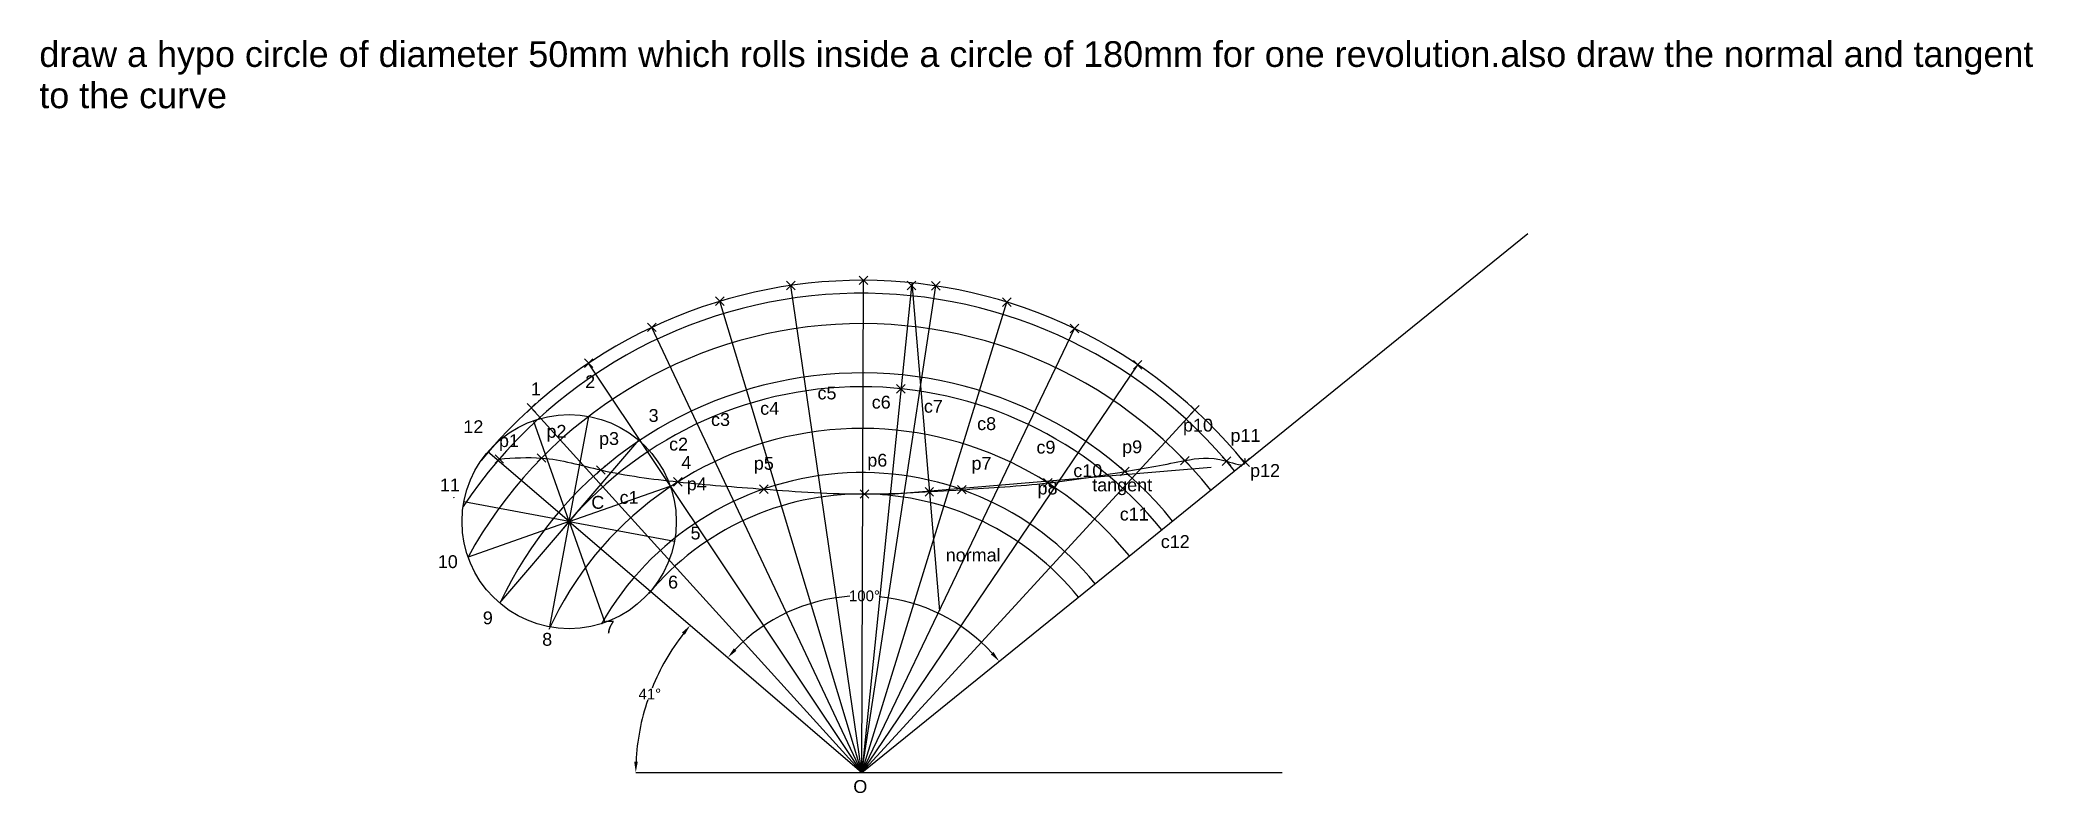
# Model space of a CAD drawing. Header units: millimetres. Extents: x 68 to 533, y 77 to 253.
import ezdxf

# ---------------------------------------------------------------- set-up
doc = ezdxf.new("R2010")
doc.units = ezdxf.units.MM
doc.header["$MEASUREMENT"] = 0
doc.header["$PDMODE"] = 3
doc.header["$PDSIZE"] = -3
doc.styles.get("Standard").update_dxf_attribs({"font": 'arial.ttf'})
doc.dimstyles.get("Standard").update_dxf_attribs({"dimtxt": 2.5, "dimasz": 2.5, "dimexe": 0.18, "dimexo": 0.0625, "dimgap": 0.09, "dimtad": 0, "dimtih": 1, "dimtoh": 1, "dimdec": 4, "dimzin": 0, "dimdsep": 46, "dimtxsty": 'Standard', "dimcen": 0.09, "dimadec": 0, "dimazin": 0, "dimtfac": 1, "dimtdec": 4, "dimtofl": 0, "dimtmove": 0, "dimatfit": 3, "dimfxl": 1, "dimtolj": 1, "dimtzin": 0, "dimarcsym": 0})

# ---------------------------------------------------------------- blocks, each defined once
blk = doc.blocks.new('*D2')
at = {"color": 0, "lineweight": -2, "transparency": 16777216}
for start, end in [(142.118, 158.1378), (161.2512, 177.2866)]:
    blk.add_arc((259.66, 81.73), 52.8, start, end, dxfattribs=at)
at = {"color": 0, "transparency": 16777216}
for points in [[(217.66, 114.41), (218.31, 113.88), (219.57, 116.08)], [(207.34, 84.22), (206.5, 84.24), (206.86, 81.73)]]:
    blk.add_solid(points, dxfattribs=at)
at = {"layer": 'Defpoints', "color": 0, "transparency": 16777216}
for p in [(191.32, 140.29), (212.64, 105.75), (206.86, 81.73), (259.66, 81.73), (357.71, 81.73)]:
    blk.add_point(p, dxfattribs=at)
at = {"color": 0, "transparency": 16777216, "insert": (210.14, 100.04), "char_height": 2.5, "attachment_point": 5}
blk.add_mtext('\\A1;41°', dxfattribs=at)
blk = doc.blocks.new('*D3')
at = {"color": 0, "lineweight": -2, "transparency": 16777216}
for start, end in [(93.9255, 135.9292), (42.4755, 84.4737)]:
    blk.add_arc((259.66, 81.73), 41.22, start, end, dxfattribs=at)
at = {"color": 0, "transparency": 16777216}
for points in [[(230.35, 110.12), (229.73, 110.68), (228.36, 108.55)], [(290.37, 109.83), (289.74, 109.29), (291.69, 107.67)]]:
    blk.add_solid(points, dxfattribs=at)
at = {"layer": 'Defpoints', "color": 0, "transparency": 16777216}
for p in [(415.09, 207.59), (191.32, 140.29), (272.07, 121.03), (259.66, 81.73), (259.66, 81.73)]:
    blk.add_point(p, dxfattribs=at)
at = {"color": 0, "transparency": 16777216, "insert": (260.23, 122.94), "char_height": 2.5, "attachment_point": 5}
blk.add_mtext('\\A1;100°', dxfattribs=at)
blk = doc.blocks.new('*U4')
blk.add_line((-9.49, 8.13), (9.49, -8.13))
blk = doc.blocks.new('*U5')
at = {"color": 0, "linetype": 'ByBlock', "lineweight": -2, "transparency": 16777216}
for p, rotation in [((187.16, 152.08), 149.9999999999999), ((193.62, 152.58), 120), ((199.45, 149.78), 89.99999999999997), ((179.03, 142.59), 209.9999999999998), ((181.83, 148.42), 180), ((203.11, 144.44), 59.99999999999997), ((203.6, 137.99), 29.99999999999998), ((179.53, 136.14), 239.9999999999999), ((183.18, 130.8), 269.9999999999998), ((189.02, 128), 299.9999999999998), ((195.47, 128.5), 329.9999999999998)]:
    blk.add_blockref('*U4', p, dxfattribs=dict(at, rotation=rotation))
blk.add_blockref('*U4', (200.81, 132.16), dxfattribs=at)

msp = doc.modelspace()

# ---------------------------------------------------------------- linework, layer by layer
for p, q in [((259.65595, 81.72585), (415.08514, 207.58993)), ((210.2999, 124.02218), (259.65595, 81.72585)), ((225.48637, 111.00792), (225.48637, 111.00792)), ((206.86057, 81.72585), (357.70586, 81.72585))]:
    msp.add_line(p, q)
at = {"color": 2, "true_color": 0xf1eb1f}
for q in [(243.05609, 195.41953), (259.98807, 196.62449), (226.48642, 191.73308), (276.9128, 195.32167), (293.46088, 191.53949), (210.64071, 185.6456), (309.27113, 185.36051), (195.86481, 177.28996), (323.99848, 176.91959), (182.48123, 166.84853), (337.32148, 166.40096)]:
    msp.add_line((259.65595, 81.72585), q, dxfattribs=at)
at = {"color": 30, "true_color": 0xf26722}
for p, q in [((271.25353, 196.03816), (259.65595, 81.72585)), ((271.25353, 196.03816), (277.73216, 119.48288)), ((264.55475, 146.52331), (341.11003, 153.00195))]:
    msp.add_line(p, q, dxfattribs=at)
msp.add_circle((191.3168, 140.29), 25)
for radius, start, end in [(114.89912, 39, 140.6687748), (111.88374, 39, 146.3103552), (111.88374, 39, 146.3103552), (104.78376, 39, 151.3207835), (93.28306, 39, 154.9498023), (80.31195, 39, 155.461077), (70.01046, 39, 150.2579871), (114.89912, 145.9781147, 146.062136), (65.01124, 39, 139.9660674)]:
    msp.add_arc((259.65595, 81.72585), radius, start, end)
at = {"color": 2, "true_color": 0xf1eb1f}
msp.add_arc((259.65595, 81.72585), 90.04808, 39, 141.277096, dxfattribs=at)
at = {"color": 4}
msp.add_spline([(175.0246, 154.90717), (184.89091, 155.14127), (198.70712, 152.34432), (216.69277, 149.57992), (236.73496, 147.87788), (260.24253, 146.73444), (282.95899, 147.74427), (303.01068, 149.33042), (321.01201, 151.9908), (335.01713, 154.52921), (344.70895, 154.41669), (349.06511, 154.12795), (349.02535, 155.05334)], degree=3, dxfattribs=at)
at = {"color": 2, "true_color": 0xf1eb1f}
for p in [(243.05609, 195.41953), (259.98807, 196.62449), (276.9128, 195.32167), (226.48642, 191.73308), (293.46088, 191.53949), (210.64071, 185.6456), (309.27113, 185.36051), (195.86481, 177.28996), (323.99848, 176.91959), (182.48123, 166.84853), (337.32148, 166.40096)]:
    msp.add_point(p, dxfattribs=at)
at = {"color": 30, "true_color": 0xf26722}
msp.add_point((271.19076, 195.41953), dxfattribs=at)
at = {"color": 4}
for p in [(268.74514, 171.31404), (175.0246, 154.90717), (184.89091, 155.14127), (335.01713, 154.52921), (344.70895, 154.41669), (349.06511, 154.12795), (198.70712, 152.34432), (216.69277, 149.57992), (236.73496, 147.87788), (303.01068, 149.33042), (321.01201, 151.9908), (260.24253, 146.73444), (275.38113, 147.26396), (282.95899, 147.74427)]:
    msp.add_point(p, dxfattribs=at)

# ---------------------------------------------------------------- block references
msp.add_blockref('*U5', (0, 0))

# ---------------------------------------------------------------- texts
for s, height, p in [('draw a hypo circle of diameter 50mm which rolls inside a circle of 180mm for one revolution.also draw the normal and tangent ', 6, (67.66831, 246.45314)), ('to the curve', 6, (67.66831, 236.81467)), ('1', 3, (182.39769, 169.77811)), ('2', 3, (195.05568, 171.44884)), ('12', 3, (166.63491, 160.94706)), ('3', 3, (209.86313, 163.57251)), ('4', 3, (217.50569, 152.59337)), ('11', 3, (161.14183, 147.34248)), ('C', 3, (196.48866, 143.28497)), ('5', 3, (219.65516, 136.12467)), ('10', 3, (160.66417, 129.44172)), ('6', 3, (214.4009, 124.66818)), ('9', 3, (171.17268, 116.31449)), ('7', 3, (199.59345, 114.1664)), ('8', 3, (185.02482, 111.30227)), ('O', 3, (257.62912, 76.93281))]:
    msp.add_text(s, height=height).set_placement(p)
at = {"color": 2, "true_color": 0xf1eb1f}
for s, p in [('c4', (235.8956, 165.24325)), ('c5', (249.27007, 168.8234)), ('c6', (261.92806, 166.67531)), ('c7', (274.10839, 165.7206)), ('c3', (224.43176, 162.6178)), ('c8', (286.52755, 161.66309)), ('c2', (214.63973, 156.88956)), ('c9', (300.37968, 156.17353)), ('c10', (308.97756, 150.68396)), ('c1', (203.10674, 144.44297)), ('c11', (319.81912, 140.54698)), ('c12', (329.38526, 134.12385))]:
    msp.add_text(s, height=3, dxfattribs=at).set_placement(p)
at = {"color": 4}
for s, p in [('p2', (186.01862, 159.86582)), ('p10', (334.57867, 161.30956)), ('p1', (174.94283, 157.7002)), ('p3', (198.2983, 158.18145)), ('p9', (320.37276, 156.25646)), ('p11', (345.65445, 158.90332)), ('p5', (234.415, 152.40648)), ('p6', (260.90059, 153.12835)), ('p7', (285.21917, 152.40648)), ('p12', (350.22924, 150.72212)), ('p4', (218.76443, 147.59401)), ('p8', (300.62896, 146.63151))]:
    msp.add_text(s, height=3, dxfattribs=at).set_placement(p)
at = {"color": 30, "true_color": 0xf26722}
for s, p in [('tangent', (313.3902, 147.35338)), ('normal', (279.19972, 130.99097))]:
    msp.add_text(s, height=3, dxfattribs=at).set_placement(p)

# ---------------------------------------------------------------- dimensions: what is measured, and where the dimension line sits
for base, line1, picture, middle in [((272.07304, 121.03178), ((259.65595, 81.72585), (415.08514, 207.58993)), '*D3', (260.22982, 122.94249)), ((212.64155, 105.74663), ((206.86057, 81.72585), (357.70586, 81.72585)), '*D2', (210.13901, 100.04044))]:
    dim = msp.add_angular_dim_2l(base=base, line1=line1, line2=((191.3168, 140.29), (259.65595, 81.72585)), dimstyle='Standard')
    dim.commit()
    dim.dimension.update_dxf_attribs({"geometry": picture, "text_midpoint": middle})

doc.saveas('drawing.dxf')
